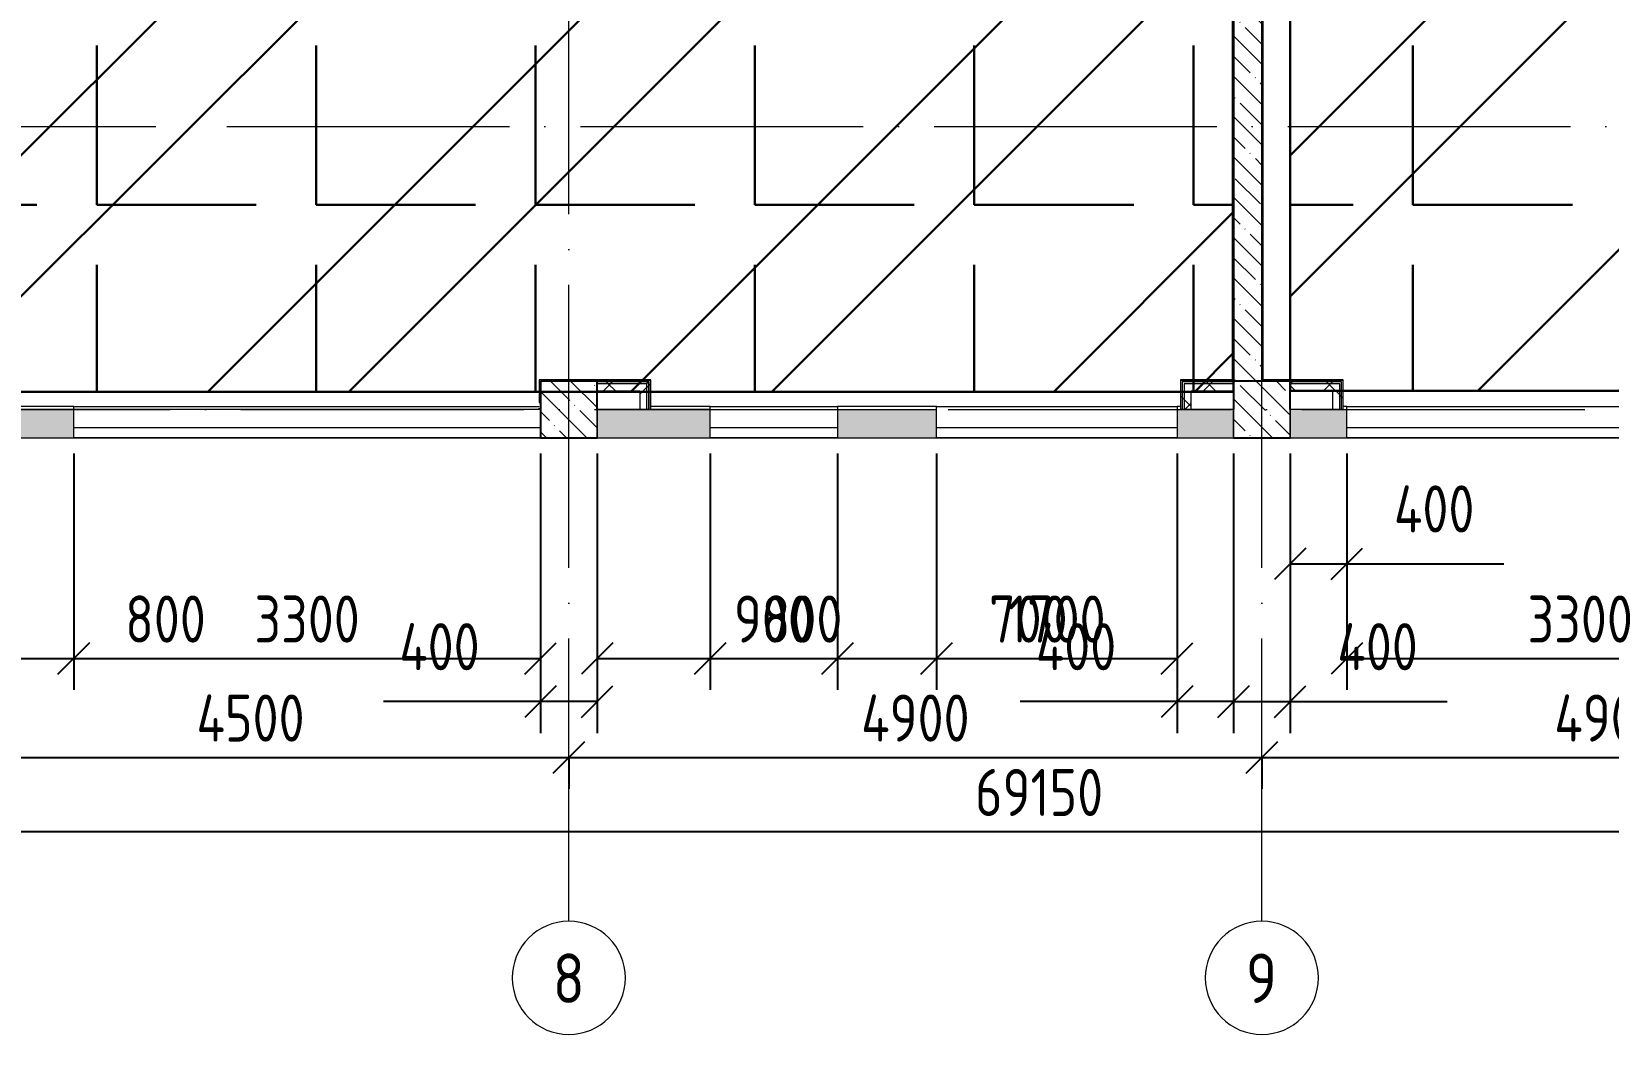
# Model space of a CAD drawing. Header units: millimetres. Extents: x -68946 to 690821, y -552984 to 293768.
# Drawn here: x 27452 to 38600, y 39106 to 46197 of the extents above; entities that cross this region are included whole.
import ezdxf

# ---------------------------------------------------------------- set-up
doc = ezdxf.new("R2010")
doc.units = ezdxf.units.MM
doc.linetypes.add('ADSK_Линия сетки', pattern=[2500, 2000, -250, 0, -250])
doc.layers.get('Defpoints').update_dxf_attribs({"color": 250})
for name, color, linetype, lineweight in [('1.1) Стяжка 5 вып.', 30, 'Continuous', 30), ('1.2) Тепло-звук изол. + пленка 5 вып.', 200, 'Continuous', 30), ('A-____-____-DIMS', 250, 'Continuous', 9), ('A-GLAZ-____-MCUT', 250, 'Continuous', 9), ('A-GLAZ-____-OTLN', 250, 'Continuous', 5), ('A-WALL-____-MCUT', 250, 'Continuous', 13), ('A-WALL-____-PATT', 250, 'Continuous', 13), ('A-WALL-FNSH-MCUT', 250, 'Continuous', 13), ('I-WALL-____-OTLN', 250, 'Continuous', 9), ('S-COLS-____-MCUT', 250, 'Continuous', 25), ('S-COLS-____-OTLN', 250, 'Continuous', 9), ('S-GRID-____-IDEN', 250, 'Continuous', 9), ('S-GRID-____-OTLN', 250, 'Continuous', 9)]:
    doc.layers.add(name, color=color, linetype=linetype, lineweight=lineweight)
doc.styles.add('GOST Common', font='', dxfattribs={"width": 0.9, "height": 350})
doc.styles.get("Standard").update_dxf_attribs({"font": 'ГОСТ тип А.ttf'})
doc.styles.get('GOST Common').set_extended_font_data('GOST Common')
doc.dimstyles.new('А3', dxfattribs={"dimtxt": 333, "dimasz": 222, "dimexe": 222, "dimexo": 111, "dimgap": 111, "dimtad": 1, "dimtoh": 1, "dimdec": 0, "dimrnd": 0.0015, "dimzin": 0, "dimdsep": 46, "dimtxsty": 'Standard', "dimblk": 'OBLIQUE', "dimcen": 0, "dimclrd": 7, "dimclre": 7, "dimclrt": 7, "dimadec": 0, "dimazin": 0, "dimtfac": 1, "dimtdec": 0, "dimtofl": 0, "dimtmove": 0, "dimatfit": 3, "dimfxl": 1, "dimtolj": 1, "dimtzin": 0, "dimarcsym": 0})
pattern_1 = [(135, (0, 0), (-142.5612, -142.5612), []), (135, (142.56, 0), (-142.5612, -142.5612), [252.016, -50.403, 3.353, -47.05])]
pattern_2 = [(45, (0, 0), (-141.42136, 141.42136), []), (135, (0, 0), (-141.42136, -141.42136), [])]
pattern_3 = [(0, (0, 0), (0, 1550.67), [1127.76, -422.91]), (90, (0, 0), (-1550.67, 9e-14), [1127.76, -422.91])]

# ---------------------------------------------------------------- blocks, each defined once
blk = doc.blocks.new('Окно_СКБ_2Ст1 - Окно_СКБ_2Ст_3300_ОК1-29020644-Кладочный план на отм_ 0_000_ Секция 1_')
at = {"layer": 'A-GLAZ-____-MCUT'}
for p, q in [((-1650, -125), (1650, -125)), ((-1650, -195), (1650, -195))]:
    blk.add_line(p, q, dxfattribs=at)
at = {"layer": 'A-GLAZ-____-OTLN'}
for p, q in [((1650, -125), (-1650, -125)), ((-1650, -195), (1650, -195))]:
    blk.add_line(p, q, dxfattribs=at)
blk = doc.blocks.new('Окно_СКБ_2Ст1 - Окно_СКБ_2Ст_3300_ОК1-V1-Кладочный план на отм_ 0_000_ Секция 1_')
at = {"layer": 'A-GLAZ-____-MCUT'}
for p, q in [((-1650, -125), (1650, -125)), ((-1650, -195), (1650, -195))]:
    blk.add_line(p, q, dxfattribs=at)
at = {"layer": 'A-GLAZ-____-OTLN'}
for p, q in [((1650, -125), (-1650, -125)), ((-1650, -195), (1650, -195))]:
    blk.add_line(p, q, dxfattribs=at)
blk = doc.blocks.new('Окно_СКБ_1Ст1 - 120_Окно_СКБ_1Ст_900_ОК3л-29018700-Кладочный план на отм_ 0_000_ Секция 1_')
at = {"layer": 'A-GLAZ-____-MCUT'}
for p, q in [((-450, -125), (450, -125)), ((-450, -195), (450, -195))]:
    blk.add_line(p, q, dxfattribs=at)
at = {"layer": 'A-GLAZ-____-OTLN'}
for p, q in [((450, -125), (-450, -125)), ((-450, -195), (450, -195))]:
    blk.add_line(p, q, dxfattribs=at)
blk = doc.blocks.new('Окно_СКБ_1Ст1 - 120_Окно_СКБ_1Ст_1700_ОК19Л-29018918-Кладочный план на отм_ 0_000_ Секция 1_')
at = {"layer": 'A-GLAZ-____-MCUT'}
for p, q in [((-850, -125), (850, -125)), ((-850, -195), (850, -195))]:
    blk.add_line(p, q, dxfattribs=at)
at = {"layer": 'A-GLAZ-____-OTLN'}
for p, q in [((850, -125), (-850, -125)), ((-850, -195), (850, -195))]:
    blk.add_line(p, q, dxfattribs=at)
blk = doc.blocks.new('Ось сетки - Круг_Ø8 мм-39983606-Кладочный план на отм_ 0_000_ Секция 1_')
at = {"layer": 'S-GRID-____-IDEN'}
for start, end in [(360, 180), (180, 360)]:
    blk.add_arc((0, 0), 4, start, end, dxfattribs=at)
blk = doc.blocks.new('_Oblique')
at = {"color": 0, "linetype": 'ByBlock', "lineweight": -2}
blk.add_line((-0.5, -0.5), (0.5, 0.5), dxfattribs=at)
blk = doc.blocks.new('DIMBLOCK13-Кладочный план на отм_ 0_000_ Секция 1_')
at = {"layer": 'A-____-____-DIMS', "color": 7, "lineweight": -2, "transparency": 16777216}
for p, q in [((26750, 41065), (31250, 41065)), ((26750, 41054), (26750, 40843)), ((31250, 41054), (31250, 40843))]:
    blk.add_line(p, q, dxfattribs=at)
at = {"layer": 'Defpoints', "color": 0, "lineweight": 30, "transparency": 16777216}
for p in [(26750, 41165), (31250, 41165), (31250, 41065)]:
    blk.add_point(p, dxfattribs=at)
at = {"layer": 'A-____-____-DIMS', "color": 7, "lineweight": -2, "transparency": 16777216, "xscale": 222, "yscale": 222, "zscale": 222, "rotation": 180}
blk.add_blockref('_Oblique', (26750, 41065), dxfattribs=at)
at = {"layer": 'A-____-____-DIMS', "color": 7, "lineweight": -2, "transparency": 16777216, "xscale": 222, "yscale": 222, "zscale": 222}
blk.add_blockref('_Oblique', (31250, 41065), dxfattribs=at)
at = {"layer": 'A-____-____-DIMS', "color": 7, "transparency": 16777216, "insert": (29000, 41343), "char_height": 333, "width": 2.57, "attachment_point": 5}
blk.add_mtext('\\A1;4500', dxfattribs=at)
blk = doc.blocks.new('DIMBLOCK14-Кладочный план на отм_ 0_000_ Секция 1_')
at = {"layer": 'A-____-____-DIMS', "color": 7, "lineweight": -2, "transparency": 16777216}
for p, q in [((31250, 41065), (36150, 41065)), ((31250, 41054), (31250, 40843)), ((36150, 41054), (36150, 40843))]:
    blk.add_line(p, q, dxfattribs=at)
at = {"layer": 'Defpoints', "color": 0, "lineweight": 30, "transparency": 16777216}
for p in [(31250, 41165), (36150, 41165), (36150, 41065)]:
    blk.add_point(p, dxfattribs=at)
at = {"layer": 'A-____-____-DIMS', "color": 7, "lineweight": -2, "transparency": 16777216, "xscale": 222, "yscale": 222, "zscale": 222, "rotation": 180}
blk.add_blockref('_Oblique', (31250, 41065), dxfattribs=at)
at = {"layer": 'A-____-____-DIMS', "color": 7, "lineweight": -2, "transparency": 16777216, "xscale": 222, "yscale": 222, "zscale": 222}
blk.add_blockref('_Oblique', (36150, 41065), dxfattribs=at)
at = {"layer": 'A-____-____-DIMS', "color": 7, "transparency": 16777216, "insert": (33700, 41343), "char_height": 333, "width": 2.57, "attachment_point": 5}
blk.add_mtext('\\A1;4900', dxfattribs=at)
blk = doc.blocks.new('DIMBLOCK15-Кладочный план на отм_ 0_000_ Секция 1_')
at = {"layer": 'A-____-____-DIMS', "color": 7, "lineweight": -2, "transparency": 16777216}
for p, q in [((36150, 41065), (41050, 41065)), ((36150, 41054), (36150, 40843)), ((41050, 41054), (41050, 40843))]:
    blk.add_line(p, q, dxfattribs=at)
at = {"layer": 'Defpoints', "color": 0, "lineweight": 30, "transparency": 16777216}
for p in [(36150, 41165), (41050, 41165), (41050, 41065)]:
    blk.add_point(p, dxfattribs=at)
at = {"layer": 'A-____-____-DIMS', "color": 7, "lineweight": -2, "transparency": 16777216, "xscale": 222, "yscale": 222, "zscale": 222, "rotation": 180}
blk.add_blockref('_Oblique', (36150, 41065), dxfattribs=at)
at = {"layer": 'A-____-____-DIMS', "color": 7, "lineweight": -2, "transparency": 16777216, "xscale": 222, "yscale": 222, "zscale": 222}
blk.add_blockref('_Oblique', (41050, 41065), dxfattribs=at)
at = {"layer": 'A-____-____-DIMS', "color": 7, "transparency": 16777216, "insert": (38600, 41343), "char_height": 333, "width": 2.57, "attachment_point": 5}
blk.add_mtext('\\A1;4900', dxfattribs=at)
blk = doc.blocks.new('DIMBLOCK22-Кладочный план на отм_ 0_000_ Секция 1_')
at = {"layer": 'A-____-____-DIMS', "color": 7, "lineweight": -2, "transparency": 16777216}
for p, q in [((0, 40540), (69150, 40540)), ((0, 40529), (0, 40318)), ((69150, 40529), (69150, 40318))]:
    blk.add_line(p, q, dxfattribs=at)
at = {"layer": 'Defpoints', "color": 0, "lineweight": 30, "transparency": 16777216}
for p in [(0, 40640), (69150, 40640), (69150, 40540)]:
    blk.add_point(p, dxfattribs=at)
at = {"layer": 'A-____-____-DIMS', "color": 7, "lineweight": -2, "transparency": 16777216, "xscale": 222, "yscale": 222, "zscale": 222, "rotation": 180}
blk.add_blockref('_Oblique', (0, 40540), dxfattribs=at)
at = {"layer": 'A-____-____-DIMS', "color": 7, "lineweight": -2, "transparency": 16777216, "xscale": 222, "yscale": 222, "zscale": 222}
blk.add_blockref('_Oblique', (69150, 40540), dxfattribs=at)
at = {"layer": 'A-____-____-DIMS', "color": 7, "transparency": 16777216, "insert": (34575, 40817), "char_height": 333, "width": 2.92, "attachment_point": 5}
blk.add_mtext('\\A1;69150', dxfattribs=at)
blk = doc.blocks.new('DIMBLOCK321-Кладочный план на отм_ 0_000_ Секция 1_')
at = {"layer": 'A-____-____-DIMS', "color": 7, "lineweight": -2, "transparency": 16777216}
for p, q in [((26950, 43214), (26950, 41543)), ((27750, 43214), (27750, 41543)), ((26950, 41765), (27750, 41765)), ((27750, 41765), (28827, 41765))]:
    blk.add_line(p, q, dxfattribs=at)
at = {"layer": 'Defpoints', "color": 0, "lineweight": 30, "transparency": 16777216}
for p in [(26950, 43325), (27750, 43325), (27750, 41765)]:
    blk.add_point(p, dxfattribs=at)
at = {"layer": 'A-____-____-DIMS', "color": 7, "lineweight": -2, "transparency": 16777216, "xscale": 222, "yscale": 222, "zscale": 222, "rotation": 180}
blk.add_blockref('_Oblique', (26950, 41765), dxfattribs=at)
at = {"layer": 'A-____-____-DIMS', "color": 7, "lineweight": -2, "transparency": 16777216, "xscale": 222, "yscale": 222, "zscale": 222}
blk.add_blockref('_Oblique', (27750, 41765), dxfattribs=at)
at = {"layer": 'A-____-____-DIMS', "color": 7, "transparency": 16777216, "insert": (28399, 42043), "char_height": 333, "width": 1.86, "attachment_point": 5}
blk.add_mtext('\\A1;800', dxfattribs=at)
blk = doc.blocks.new('DIMBLOCK322-Кладочный план на отм_ 0_000_ Секция 1_')
at = {"layer": 'A-____-____-DIMS', "color": 7, "lineweight": -2, "transparency": 16777216}
for p, q in [((27750, 43214), (27750, 41543)), ((31050, 43214), (31050, 41543)), ((27750, 41765), (31050, 41765))]:
    blk.add_line(p, q, dxfattribs=at)
at = {"layer": 'Defpoints', "color": 0, "lineweight": 30, "transparency": 16777216}
for p in [(27750, 43325), (31050, 43325), (31050, 41765)]:
    blk.add_point(p, dxfattribs=at)
at = {"layer": 'A-____-____-DIMS', "color": 7, "lineweight": -2, "transparency": 16777216, "xscale": 222, "yscale": 222, "zscale": 222, "rotation": 180}
blk.add_blockref('_Oblique', (27750, 41765), dxfattribs=at)
at = {"layer": 'A-____-____-DIMS', "color": 7, "lineweight": -2, "transparency": 16777216, "xscale": 222, "yscale": 222, "zscale": 222}
blk.add_blockref('_Oblique', (31050, 41765), dxfattribs=at)
at = {"layer": 'A-____-____-DIMS', "color": 7, "transparency": 16777216, "insert": (29400, 42043), "char_height": 333, "width": 2.48, "attachment_point": 5}
blk.add_mtext('\\A1;3300', dxfattribs=at)
blk = doc.blocks.new('DIMBLOCK323-Кладочный план на отм_ 0_000_ Секция 1_')
at = {"layer": 'A-____-____-DIMS', "color": 7, "lineweight": -2, "transparency": 16777216}
for p, q in [((31050, 43214), (31050, 41237)), ((31450, 43214), (31450, 41237)), ((31050, 41459), (29940, 41459)), ((31450, 41459), (31050, 41459))]:
    blk.add_line(p, q, dxfattribs=at)
at = {"layer": 'Defpoints', "color": 0, "lineweight": 30, "transparency": 16777216}
for p in [(31050, 43325), (31450, 43325), (31450, 41459)]:
    blk.add_point(p, dxfattribs=at)
at = {"layer": 'A-____-____-DIMS', "color": 7, "lineweight": -2, "transparency": 16777216, "xscale": 222, "yscale": 222, "zscale": 222, "rotation": 180}
blk.add_blockref('_Oblique', (31050, 41459), dxfattribs=at)
at = {"layer": 'A-____-____-DIMS', "color": 7, "lineweight": -2, "transparency": 16777216, "xscale": 222, "yscale": 222, "zscale": 222}
blk.add_blockref('_Oblique', (31450, 41459), dxfattribs=at)
at = {"layer": 'A-____-____-DIMS', "color": 7, "transparency": 16777216, "insert": (30051, 42014), "char_height": 333, "width": 1.95, "attachment_point": 1, "line_spacing_factor": 1.022761}
blk.add_mtext('\\A1;400', dxfattribs=at)
blk = doc.blocks.new('DIMBLOCK324-Кладочный план на отм_ 0_000_ Секция 1_')
at = {"layer": 'A-____-____-DIMS', "color": 7, "lineweight": -2, "transparency": 16777216}
for p, q in [((31450, 43214), (31450, 41543)), ((32250, 43214), (32250, 41543)), ((31450, 41765), (32250, 41765)), ((32250, 41765), (33327, 41765))]:
    blk.add_line(p, q, dxfattribs=at)
at = {"layer": 'Defpoints', "color": 0, "lineweight": 30, "transparency": 16777216}
for p in [(31450, 43325), (32250, 43325), (32250, 41765)]:
    blk.add_point(p, dxfattribs=at)
at = {"layer": 'A-____-____-DIMS', "color": 7, "lineweight": -2, "transparency": 16777216, "xscale": 222, "yscale": 222, "zscale": 222, "rotation": 180}
blk.add_blockref('_Oblique', (31450, 41765), dxfattribs=at)
at = {"layer": 'A-____-____-DIMS', "color": 7, "lineweight": -2, "transparency": 16777216, "xscale": 222, "yscale": 222, "zscale": 222}
blk.add_blockref('_Oblique', (32250, 41765), dxfattribs=at)
at = {"layer": 'A-____-____-DIMS', "color": 7, "transparency": 16777216, "insert": (32899, 42043), "char_height": 333, "width": 1.86, "attachment_point": 5}
blk.add_mtext('\\A1;800', dxfattribs=at)
blk = doc.blocks.new('DIMBLOCK325-Кладочный план на отм_ 0_000_ Секция 1_')
at = {"layer": 'A-____-____-DIMS', "color": 7, "lineweight": -2, "transparency": 16777216}
for p, q in [((32250, 43214), (32250, 41543)), ((33150, 43214), (33150, 41543)), ((32250, 41765), (33150, 41765))]:
    blk.add_line(p, q, dxfattribs=at)
at = {"layer": 'Defpoints', "color": 0, "lineweight": 30, "transparency": 16777216}
for p in [(32250, 43325), (33150, 43325), (33150, 41765)]:
    blk.add_point(p, dxfattribs=at)
at = {"layer": 'A-____-____-DIMS', "color": 7, "lineweight": -2, "transparency": 16777216, "xscale": 222, "yscale": 222, "zscale": 222, "rotation": 180}
blk.add_blockref('_Oblique', (32250, 41765), dxfattribs=at)
at = {"layer": 'A-____-____-DIMS', "color": 7, "lineweight": -2, "transparency": 16777216, "xscale": 222, "yscale": 222, "zscale": 222}
blk.add_blockref('_Oblique', (33150, 41765), dxfattribs=at)
at = {"layer": 'A-____-____-DIMS', "color": 7, "transparency": 16777216, "insert": (32700, 42043), "char_height": 333, "width": 1.86, "attachment_point": 5}
blk.add_mtext('\\A1;900', dxfattribs=at)
blk = doc.blocks.new('DIMBLOCK326-Кладочный план на отм_ 0_000_ Секция 1_')
at = {"layer": 'A-____-____-DIMS', "color": 7, "lineweight": -2, "transparency": 16777216}
for p, q in [((33150, 43214), (33150, 41543)), ((33850, 43214), (33850, 41543)), ((33150, 41765), (33850, 41765)), ((33850, 41765), (34927, 41765))]:
    blk.add_line(p, q, dxfattribs=at)
at = {"layer": 'Defpoints', "color": 0, "lineweight": 30, "transparency": 16777216}
for p in [(33150, 43325), (33850, 43325), (33850, 41765)]:
    blk.add_point(p, dxfattribs=at)
at = {"layer": 'A-____-____-DIMS', "color": 7, "lineweight": -2, "transparency": 16777216, "xscale": 222, "yscale": 222, "zscale": 222, "rotation": 180}
blk.add_blockref('_Oblique', (33150, 41765), dxfattribs=at)
at = {"layer": 'A-____-____-DIMS', "color": 7, "lineweight": -2, "transparency": 16777216, "xscale": 222, "yscale": 222, "zscale": 222}
blk.add_blockref('_Oblique', (33850, 41765), dxfattribs=at)
at = {"layer": 'A-____-____-DIMS', "color": 7, "transparency": 16777216, "insert": (34499, 42043), "char_height": 333, "width": 1.86, "attachment_point": 5}
blk.add_mtext('\\A1;700', dxfattribs=at)
blk = doc.blocks.new('DIMBLOCK327-Кладочный план на отм_ 0_000_ Секция 1_')
at = {"layer": 'A-____-____-DIMS', "color": 7, "lineweight": -2, "transparency": 16777216}
for p, q in [((33850, 43214), (33850, 41543)), ((35550, 43214), (35550, 41543)), ((33850, 41765), (35550, 41765))]:
    blk.add_line(p, q, dxfattribs=at)
at = {"layer": 'Defpoints', "color": 0, "lineweight": 30, "transparency": 16777216}
for p in [(33850, 43325), (35550, 43325), (35550, 41765)]:
    blk.add_point(p, dxfattribs=at)
at = {"layer": 'A-____-____-DIMS', "color": 7, "lineweight": -2, "transparency": 16777216, "xscale": 222, "yscale": 222, "zscale": 222, "rotation": 180}
blk.add_blockref('_Oblique', (33850, 41765), dxfattribs=at)
at = {"layer": 'A-____-____-DIMS', "color": 7, "lineweight": -2, "transparency": 16777216, "xscale": 222, "yscale": 222, "zscale": 222}
blk.add_blockref('_Oblique', (35550, 41765), dxfattribs=at)
at = {"layer": 'A-____-____-DIMS', "color": 7, "transparency": 16777216, "insert": (34700, 42043), "char_height": 333, "width": 2.3, "attachment_point": 5}
blk.add_mtext('\\A1;1700', dxfattribs=at)
blk = doc.blocks.new('DIMBLOCK328-Кладочный план на отм_ 0_000_ Секция 1_')
at = {"layer": 'A-____-____-DIMS', "color": 7, "lineweight": -2, "transparency": 16777216}
for p, q in [((35550, 43214), (35550, 41237)), ((35950, 43214), (35950, 41237)), ((35550, 41459), (34440, 41459)), ((35950, 41459), (35550, 41459))]:
    blk.add_line(p, q, dxfattribs=at)
at = {"layer": 'Defpoints', "color": 0, "lineweight": 30, "transparency": 16777216}
for p in [(35550, 43325), (35950, 43325), (35950, 41459)]:
    blk.add_point(p, dxfattribs=at)
at = {"layer": 'A-____-____-DIMS', "color": 7, "lineweight": -2, "transparency": 16777216, "xscale": 222, "yscale": 222, "zscale": 222, "rotation": 180}
blk.add_blockref('_Oblique', (35550, 41459), dxfattribs=at)
at = {"layer": 'A-____-____-DIMS', "color": 7, "lineweight": -2, "transparency": 16777216, "xscale": 222, "yscale": 222, "zscale": 222}
blk.add_blockref('_Oblique', (35950, 41459), dxfattribs=at)
at = {"layer": 'A-____-____-DIMS', "color": 7, "transparency": 16777216, "insert": (34551, 42014), "char_height": 333, "width": 1.95, "attachment_point": 1, "line_spacing_factor": 1.022761}
blk.add_mtext('\\A1;400', dxfattribs=at)
blk = doc.blocks.new('DIMBLOCK329-Кладочный план на отм_ 0_000_ Секция 1_')
at = {"layer": 'A-____-____-DIMS', "color": 7, "lineweight": -2, "transparency": 16777216}
for p, q in [((35950, 43214), (35950, 41237)), ((36350, 43214), (36350, 41237)), ((35950, 41459), (36350, 41459)), ((36350, 41459), (37460, 41459))]:
    blk.add_line(p, q, dxfattribs=at)
at = {"layer": 'Defpoints', "color": 0, "lineweight": 30, "transparency": 16777216}
for p in [(35950, 43325), (36350, 43325), (36350, 41459)]:
    blk.add_point(p, dxfattribs=at)
at = {"layer": 'A-____-____-DIMS', "color": 7, "lineweight": -2, "transparency": 16777216, "xscale": 222, "yscale": 222, "zscale": 222, "rotation": 180}
blk.add_blockref('_Oblique', (35950, 41459), dxfattribs=at)
at = {"layer": 'A-____-____-DIMS', "color": 7, "lineweight": -2, "transparency": 16777216, "xscale": 222, "yscale": 222, "zscale": 222}
blk.add_blockref('_Oblique', (36350, 41459), dxfattribs=at)
at = {"layer": 'A-____-____-DIMS', "color": 7, "transparency": 16777216, "insert": (36683, 42014), "char_height": 333, "width": 1.95, "attachment_point": 1, "line_spacing_factor": 1.022761}
blk.add_mtext('\\A1;400', dxfattribs=at)
blk = doc.blocks.new('DIMBLOCK330-Кладочный план на отм_ 0_000_ Секция 1_')
at = {"layer": 'A-____-____-DIMS', "color": 7, "lineweight": -2, "transparency": 16777216}
for p, q in [((36350, 43214), (36350, 42211)), ((36750, 43214), (36750, 42211)), ((36350, 42433), (36750, 42433)), ((36750, 42433), (37860, 42433))]:
    blk.add_line(p, q, dxfattribs=at)
at = {"layer": 'Defpoints', "color": 0, "lineweight": 30, "transparency": 16777216}
for p in [(36350, 43325), (36750, 43325), (36750, 42433)]:
    blk.add_point(p, dxfattribs=at)
at = {"layer": 'A-____-____-DIMS', "color": 7, "lineweight": -2, "transparency": 16777216, "xscale": 222, "yscale": 222, "zscale": 222, "rotation": 180}
blk.add_blockref('_Oblique', (36350, 42433), dxfattribs=at)
at = {"layer": 'A-____-____-DIMS', "color": 7, "lineweight": -2, "transparency": 16777216, "xscale": 222, "yscale": 222, "zscale": 222}
blk.add_blockref('_Oblique', (36750, 42433), dxfattribs=at)
at = {"layer": 'A-____-____-DIMS', "color": 7, "transparency": 16777216, "insert": (37083, 42988), "char_height": 333, "width": 1.95, "attachment_point": 1, "line_spacing_factor": 1.022761}
blk.add_mtext('\\A1;400', dxfattribs=at)
blk = doc.blocks.new('DIMBLOCK331-Кладочный план на отм_ 0_000_ Секция 1_')
at = {"layer": 'A-____-____-DIMS', "color": 7, "lineweight": -2, "transparency": 16777216}
for p, q in [((36750, 43214), (36750, 41543)), ((40050, 43214), (40050, 41543)), ((36750, 41765), (40050, 41765))]:
    blk.add_line(p, q, dxfattribs=at)
at = {"layer": 'Defpoints', "color": 0, "lineweight": 30, "transparency": 16777216}
for p in [(36750, 43325), (40050, 43325), (40050, 41765)]:
    blk.add_point(p, dxfattribs=at)
at = {"layer": 'A-____-____-DIMS', "color": 7, "lineweight": -2, "transparency": 16777216, "xscale": 222, "yscale": 222, "zscale": 222, "rotation": 180}
blk.add_blockref('_Oblique', (36750, 41765), dxfattribs=at)
at = {"layer": 'A-____-____-DIMS', "color": 7, "lineweight": -2, "transparency": 16777216, "xscale": 222, "yscale": 222, "zscale": 222}
blk.add_blockref('_Oblique', (40050, 41765), dxfattribs=at)
at = {"layer": 'A-____-____-DIMS', "color": 7, "transparency": 16777216, "insert": (38400, 42043), "char_height": 333, "width": 2.48, "attachment_point": 5}
blk.add_mtext('\\A1;3300', dxfattribs=at)

msp = doc.modelspace()

# ---------------------------------------------------------------- hatches: boundary and pattern name
at = {"layer": '1.1) Стяжка 5 вып.', "lineweight": 30, "true_color": 0xf26722}
h = msp.add_hatch(dxfattribs=at)
h.set_pattern_fill('ANSI32', color=30, scale=222)
h.paths.add_polyline_path([(35949.9781, 51155), (27252.5812, 51155), (27252.5812, 43650), (35949.9781, 43650)])
h = msp.add_hatch(dxfattribs=at)
h.set_pattern_fill('ANSI32', color=30, scale=222)
h.paths.add_polyline_path([(44850, 51155), (36349.9781, 51155), (36349.9781, 43657.0355), (44850, 43657.0355)])
at = {"layer": '1.2) Тепло-звук изол. + пленка 5 вып.', "lineweight": 30}
h = msp.add_hatch(dxfattribs=at)
h.set_pattern_fill('ANGLE', color=256, scale=222)
h.set_pattern_definition(pattern_3)
h.paths.add_polyline_path([(35949.9781, 51155), (27252.5812, 51155), (27252.5812, 43650), (35949.9781, 43650)])
h = msp.add_hatch(dxfattribs=at)
h.set_pattern_fill('ANGLE', color=256, scale=222)
h.set_pattern_definition(pattern_3)
h.paths.add_polyline_path([(44850, 51155), (36349.9781, 51155), (36349.9781, 43657.0355), (44850, 43657.0355)])
at = {"layer": 'A-WALL-____-PATT', "lineweight": 15}
h = msp.add_hatch(dxfattribs=at)
h.set_pattern_fill('FP_8', color=256, style=0, pattern_type=2)
h.set_pattern_definition(pattern_1)
h.paths.add_polyline_path([(35950, 43725.0355), (36150, 43725.0355), (36150, 50775), (35950, 50775), (35950, 44292.4522)])
h = msp.add_hatch(dxfattribs=at)
h.set_pattern_fill('FP_28', color=42, style=0, pattern_type=2)
h.set_pattern_definition(pattern_2)
h.paths.add_polyline_path([(31752.5812, 43657), (31752.5812, 43707), (31449.9781, 43707), (31449.9781, 43657), (31642.5726, 43657)])
h = msp.add_hatch(dxfattribs=at)
h.set_pattern_fill('FP_28', color=42, style=0, pattern_type=2)
h.set_pattern_definition(pattern_2)
h.paths.add_polyline_path([(31802.5812, 43525.0006), (31802.5812, 43707), (31752.5812, 43707), (31752.5812, 43525.0006)])
h = msp.add_hatch(dxfattribs=at)
h.set_pattern_fill('FP_28', color=42, style=0, pattern_type=2)
h.set_pattern_definition(pattern_2)
h.paths.add_polyline_path([(35650, 43525.0006), (35650, 43707.0355), (35600, 43707.0355), (35600, 43525.0006)])
h = msp.add_hatch(dxfattribs=at)
h.set_pattern_fill('FP_28', color=42, style=0, pattern_type=2)
h.set_pattern_definition(pattern_2)
h.paths.add_polyline_path([(35650, 43657.0355), (35949.9781, 43657.0355), (35949.9781, 43707.0355), (35650, 43707.0355)])
h = msp.add_hatch(dxfattribs=at)
h.set_pattern_fill('FP_28', color=42, style=0, pattern_type=2)
h.set_pattern_definition(pattern_2)
h.paths.add_polyline_path([(36650, 43657), (36650, 43707), (36349.9781, 43707), (36349.9781, 43657), (36590.4284, 43657)])
h = msp.add_hatch(dxfattribs=at)
h.set_pattern_fill('FP_28', color=42, style=0, pattern_type=2)
h.set_pattern_definition(pattern_2)
h.paths.add_polyline_path([(36700, 43525.0006), (36700, 43707), (36650, 43707), (36650, 43525.0006)])
h = msp.add_hatch(dxfattribs=at)
h.set_pattern_fill('FP_9', color=256, style=0, pattern_type=2)
h.set_pattern_definition([(50, (0, 0), (364.3679, -31.8783), [38.1, -419.1]), (355, (0, 0), (-70.4859, 382.1133), [30.48, -335.28]), (100.451, (30.36, -2.66), (293.885, 350.2334), [32.38, -356.18]), (46.184, (0, 101.6), (542.1585, -84.0858), [57.15, -628.65]), (96.636, (45.2, 94.6), (474.805, 494.8554), [48.57, -534.27]), (351.184, (0, 101.6), (474.81, 494.85), [45.72, -502.92]), (21, (50.8, 76.2), (303.2285, -204.5305), [38.1, -419.1]), (326, (50.8, 76.2), (123.6039, 368.376), [30.48, -335.28]), (71.451, (76.07, 59.16), (426.8341, 163.8427), [32.38, -356.18]), (37.5, (0, 0), (6.17665, 169.11015), [16.764, -314.452, 16.764, -323.596, -336.55]), (37.5, (0, 0), (6.17665, 169.11015), [-671.576, 16.764, -319.786]), (7.5, (0, 0), (133.63888, 200.3615), [16.764, -177.292, 16.764, -306.832, -128.27]), (7.5, (0, 0), (133.63888, 200.3615), [-517.652, 16.764, -111.506]), (327.5, (-113.28, 0), (271.18182, -11.45836), [16.764, -110.236, 16.764, -379.476, -525.78]), (327.5, (-113.28, 0), (271.18182, -11.45836), [-523.24, 16.764, -509.016]), (317.5, (-164.08, 0), (296.2585, 50.85285), [16.764, -148.336, 16.764, -246.38, -373.38]), (317.5, (-164.08, 0), (296.2585, 50.85285), [-428.244, 16.764, -356.616])])
h.paths.add_polyline_path([(54349.9781, 43325.0006), (54349.9781, 43525.0006), (53550, 43525.0006), (53550, 43325.0006)])
h.paths.add_polyline_path([(51708.8766, 43325.0006), (51850, 43325.0006), (51850, 43525.0006), (51150, 43525.0006), (51150, 43325.0006)])
h.paths.add_polyline_path([(49849.9781, 43325.0006), (49849.9781, 43525.0006), (49050, 43525.0006), (49050, 43325.0006)])
h.paths.add_polyline_path([(45349.9781, 43325.0006), (45349.9781, 43525.0006), (44550, 43525.0006), (44550, 43325.0006)])
h.paths.add_polyline_path([(40849.9781, 43325.0006), (40849.9781, 43525.0006), (40050, 43525.0006), (40050, 43325.0006)])
h.paths.add_polyline_path([(36750, 43325.0006), (36750, 43525.0006), (36349.9781, 43525.0006), (36349.9781, 43325.0006)])
h.paths.add_polyline_path([(35550, 43325.0006), (35949.9781, 43325.0006), (35949.9781, 43525.0006), (35550, 43525.0006), (35550, 43458.3234)])
h.paths.add_polyline_path([(33850, 43325.0006), (33850, 43525.0006), (33150, 43525.0006), (33150, 43325.0006)])
h.paths.add_polyline_path([(32250, 43325.0006), (32250, 43525.0006), (31449.9781, 43525.0006), (31449.9781, 43325.0006)])
h.paths.add_polyline_path([(26949.9781, 43325.0006), (27750, 43325.0006), (27750, 43525.0006), (26949.9781, 43525.0006), (26949.9781, 43458.3234)])
h.paths.add_polyline_path([(23250, 43325.0006), (23250, 43525.0006), (22449.9781, 43525.0006), (22449.9781, 43325.0006)])
h.paths.add_polyline_path([(18750, 43325.0006), (18750, 43525.0006), (17949.9781, 43525.0006), (17949.9781, 43325.0006)])
h.paths.add_polyline_path([(15850, 43325.0006), (15850, 43525.0006), (15150, 43525.0006), (15150, 43325.0006)])
h.paths.add_polyline_path([(14250, 43325.0006), (14250, 43525.0006), (13449.9781, 43525.0006), (13449.9781, 43325.0006)])
h.paths.add_polyline_path([(8949.9781, 43325.0006), (9750, 43325.0006), (9750, 43525.0006), (8949.9781, 43525.0006), (8949.9781, 43458.3234)])
h.paths.add_polyline_path([(5250, 43325.0006), (5250, 43525.0006), (4449.9781, 43525.0006), (4449.9781, 43325.0006)])
h.paths.add_polyline_path([(750.0209, 43325.0006), (750.0209, 43525.0006), (199.9781, 43525.0006), (199.9781, 43325.0006)])
at = {"layer": 'I-WALL-____-OTLN'}
h = msp.add_hatch(dxfattribs=at)
h.set_pattern_fill('FP_28', color=30, style=0, pattern_type=2)
h.set_pattern_definition(pattern_2)
h.paths.add_polyline_path([(31642.5726, 43719.5), (31815.0812, 43719.5), (31815.0812, 43732), (31449.9781, 43732), (31449.9781, 43719.5)])
h = msp.add_hatch(dxfattribs=at)
h.set_pattern_fill('FP_28', color=30, style=0, pattern_type=2)
h.set_pattern_definition(pattern_2)
h.paths.add_polyline_path([(31802.5812, 43707), (31802.5812, 43719.5), (31449.9781, 43719.5), (31449.9781, 43707), (31752.5812, 43707)])
h = msp.add_hatch(dxfattribs=at)
h.set_pattern_fill('FP_28', color=30, style=0, pattern_type=2)
h.set_pattern_definition(pattern_2)
h.paths.add_polyline_path([(31802.5812, 43525.0006), (31815.0812, 43525.0006), (31815.0812, 43719.5), (31802.5812, 43719.5), (31802.5812, 43707)])
h = msp.add_hatch(dxfattribs=at)
h.set_pattern_fill('FP_28', color=30, style=0, pattern_type=2)
h.set_pattern_definition(pattern_2)
h.paths.add_polyline_path([(31815.0812, 43525.0006), (31827.5812, 43525.0006), (31827.5812, 43732), (31815.0812, 43732), (31815.0812, 43557.1348)])
h = msp.add_hatch(dxfattribs=at)
h.set_pattern_fill('FP_28', color=30, style=0, pattern_type=2)
h.set_pattern_definition(pattern_2)
h.paths.add_polyline_path([(35575, 43525.0006), (35587.5, 43525.0006), (35587.5, 43732.0355), (35575, 43732.0355), (35575, 43545.0006)])
h = msp.add_hatch(dxfattribs=at)
h.set_pattern_fill('FP_28', color=30, style=0, pattern_type=2)
h.set_pattern_definition(pattern_2)
h.paths.add_polyline_path([(35765.7858, 43719.5355), (35949.9781, 43719.5355), (35949.9781, 43732.0355), (35587.5, 43732.0355), (35587.5, 43719.5355), (35650, 43719.5355)])
h = msp.add_hatch(dxfattribs=at)
h.set_pattern_fill('FP_28', color=30, style=0, pattern_type=2)
h.set_pattern_definition(pattern_2)
h.paths.add_polyline_path([(35587.5, 43525.0006), (35600, 43525.0006), (35600, 43719.5355), (35587.5, 43719.5355)])
h = msp.add_hatch(dxfattribs=at)
h.set_pattern_fill('FP_28', color=30, style=0, pattern_type=2)
h.set_pattern_definition(pattern_2)
h.paths.add_polyline_path([(35765.7858, 43707.0355), (35949.9781, 43707.0355), (35949.9781, 43719.5355), (35600, 43719.5355), (35600, 43707.0355), (35650, 43707.0355)])
h = msp.add_hatch(dxfattribs=at)
h.set_pattern_fill('FP_28', color=30, style=0, pattern_type=2)
h.set_pattern_definition(pattern_2)
h.paths.add_polyline_path([(36650, 43719.5), (36712.5, 43719.5), (36712.5, 43732), (36349.9781, 43732), (36349.9781, 43719.5), (36590.4284, 43719.5)])
h = msp.add_hatch(dxfattribs=at)
h.set_pattern_fill('FP_28', color=30, style=0, pattern_type=2)
h.set_pattern_definition(pattern_2)
h.paths.add_polyline_path([(36349.9781, 43707), (36700, 43707), (36700, 43719.5), (36349.9781, 43719.5)])
h = msp.add_hatch(dxfattribs=at)
h.set_pattern_fill('FP_28', color=30, style=0, pattern_type=2)
h.set_pattern_definition(pattern_2)
h.paths.add_polyline_path([(36712.5, 43525.0006), (36712.5, 43719.5), (36700, 43719.5), (36700, 43525.0006)])
h = msp.add_hatch(dxfattribs=at)
h.set_pattern_fill('FP_28', color=30, style=0, pattern_type=2)
h.set_pattern_definition(pattern_2)
h.paths.add_polyline_path([(36712.5, 43525.0006), (36725, 43525.0006), (36725, 43732), (36712.5, 43732), (36712.5, 43719.5)])
at = {"layer": 'S-COLS-____-OTLN', "lineweight": 5}
h = msp.add_hatch(dxfattribs=at)
h.set_pattern_fill('FP_8', color=256, style=0, pattern_type=2)
h.set_pattern_definition(pattern_1)
h.paths.add_polyline_path([(31049.9781, 43325), (31449.9781, 43325), (31449.9781, 43725), (31049.9781, 43725), (31049.9781, 43458.3234)])
h = msp.add_hatch(dxfattribs=at)
h.set_pattern_fill('FP_8', color=256, style=0, pattern_type=2)
h.set_pattern_definition(pattern_1)
h.paths.add_polyline_path([(35949.9781, 43325), (36349.9781, 43325), (36349.9781, 43725), (35949.9781, 43725), (35949.9781, 43458.3234)])

# ---------------------------------------------------------------- linework, layer by layer
at = {"layer": '1.1) Стяжка 5 вып.', "lineweight": 30}
for points in [[(27252.5812, 43650), (35949.9781, 43650), (35949.9781, 51155), (27252.5812, 51155)], [(36349.9781, 51155), (44850, 51155), (44850, 43657.0355), (36349.9781, 43657.0355)]]:
    msp.add_lwpolyline(points, close=True, dxfattribs=at)
at = {"layer": 'A-WALL-____-MCUT', "lineweight": 15}
for p, q in [((35950, 50775), (35950, 43725.0355)), ((36150, 43725.0355), (36150, 50775)), ((31249.9781, 43732), (31249.9781, 43735)), ((31830.5812, 43735), (31249.9781, 43735)), ((31249.9781, 43732), (31827.5812, 43732)), ((31815.0812, 43719.5), (31449.9781, 43719.5)), ((31449.9781, 43707), (31449.9781, 43657)), ((31802.5812, 43707), (31449.9781, 43707)), ((31802.5812, 43525.0006), (31802.5812, 43707)), ((31815.0812, 43525.0006), (31815.0812, 43719.5)), ((31827.5812, 43525.0006), (31827.5812, 43732)), ((31830.5812, 43525.0006), (31830.5812, 43735)), ((35574.5423, 43735.0355), (35574.5423, 43525.0006)), ((35950, 43735.0355), (35574.5423, 43735.0355)), ((35577.5423, 43545.0006), (35577.5423, 43732.0355)), ((35577.5423, 43732.0355), (35949.9781, 43732.0355)), ((35587.5, 43719.5355), (35587.5, 43525.0006)), ((35949.9781, 43719.5355), (35587.5, 43719.5355)), ((35600, 43707.0355), (35600, 43525.0006)), ((35949.9781, 43707.0355), (35600, 43707.0355)), ((35949.9781, 43657.0355), (35949.9781, 43707.0355)), ((35950, 43725.0355), (36150, 43725.0355)), ((36349.9781, 43732), (36349.9781, 43735)), ((36725.5812, 43735), (36349.9781, 43735)), ((36349.9781, 43732), (36722.5812, 43732)), ((36712.5, 43719.5), (36349.9781, 43719.5)), ((36349.9781, 43707), (36349.9781, 43657)), ((36700, 43707), (36349.9781, 43707)), ((36700, 43525.0006), (36700, 43707)), ((36712.5, 43525.0006), (36712.5, 43719.5)), ((36722.5812, 43732), (36722.5812, 43545.0006)), ((36725.5812, 43525.0006), (36725.5812, 43735)), ((31449.9781, 43657), (31752.5812, 43657)), ((31752.5812, 43657), (31752.5812, 43525.0006)), ((35650, 43525.0006), (35650, 43657.0355)), ((35650, 43657.0355), (35949.9781, 43657.0355)), ((36349.9781, 43657), (36650, 43657)), ((36650, 43657), (36650, 43525.0006)), ((27750, 43525.0006), (27330.5812, 43525.0006)), ((27750, 43325.0006), (27750, 43525.0006)), ((32250, 43525.0006), (31449.9781, 43525.0006)), ((31449.9781, 43525.0006), (31449.9781, 43325.0006)), ((32250, 43325.0006), (32250, 43525.0006)), ((33150, 43525.0006), (33850, 43525.0006)), ((33150, 43525.0006), (33150, 43325.0006)), ((33850, 43325.0006), (33850, 43525.0006)), ((35550, 43525.0006), (35574.5423, 43525.0006)), ((35550, 43525.0006), (35550, 43325.0006)), ((35575, 43525.0006), (35574.5423, 43525.0006)), ((35575, 43545.0006), (35577.5423, 43545.0006)), ((35949.9781, 43525.0006), (35575, 43525.0006)), ((35949.9781, 43325.0006), (35949.9781, 43525.0006)), ((36725, 43525.0006), (36349.9781, 43525.0006)), ((36349.9781, 43525.0006), (36349.9781, 43325.0006)), ((36722.5812, 43545.0006), (36725, 43545.0006)), ((36725.5812, 43525.0006), (36725, 43525.0006)), ((36725.5812, 43525.0006), (36750, 43525.0006)), ((36750, 43325.0006), (36750, 43525.0006)), ((26949.9781, 43325.0006), (27750, 43325.0006)), ((31449.9781, 43325.0006), (32250, 43325.0006)), ((33150, 43325.0006), (33850, 43325.0006)), ((35550, 43325.0006), (35949.9781, 43325.0006)), ((36349.9781, 43325.0006), (36750, 43325.0006))]:
    msp.add_line(p, q, dxfattribs=at)
at = {"layer": 'A-WALL-FNSH-MCUT', "lineweight": 15}
for p, q in [((35940, 50865), (35940, 43735.0355)), ((36150, 50925), (36150, 43725)), ((36160, 43735), (36160, 50765)), ((31249.9781, 43735), (31039.9781, 43735)), ((31039.9781, 43735), (31039.9781, 43575.0006)), ((31049.9781, 43725), (31249.9781, 43725)), ((31049.9781, 43575.0006), (31049.9781, 43725)), ((31249.9781, 43725), (31249.9781, 43732)), ((31449.9781, 43732), (31449.9781, 43707)), ((35575, 43732.0355), (35575, 43545.0006)), ((35577.5423, 43732.0355), (35575, 43732.0355)), ((35949.9781, 43707.0355), (35949.9781, 43732.0355)), ((36150, 43725), (36349.9781, 43725)), ((36349.9781, 43735), (36160, 43735)), ((36349.9781, 43725), (36349.9781, 43732)), ((36349.9781, 43725), (36349.9781, 43707)), ((36725, 43732), (36722.5812, 43732)), ((36725, 43545.0006), (36725, 43732)), ((27750, 43545), (27330.5812, 43545)), ((27330.5812, 43525), (27750, 43525)), ((27750, 43525.0006), (27750, 43545)), ((31039.9781, 43575.0006), (31049.9781, 43575.0006)), ((32250, 43545.0006), (31830.5812, 43545.0006)), ((32250, 43525.0006), (32250, 43545.0006)), ((33850, 43545.0006), (33150, 43545.0006)), ((33150, 43545.0006), (33150, 43525.0006)), ((33850, 43525.0006), (33850, 43545.0006)), ((35574.5423, 43545.0006), (35550, 43545.0006)), ((35550, 43545.0006), (35550, 43525.0006)), ((36750, 43545.0006), (36725.5812, 43545.0006)), ((36750, 43525.0006), (36750, 43545.0006))]:
    msp.add_line(p, q, dxfattribs=at)
at = {"layer": 'I-WALL-____-OTLN', "lineweight": 15}
for p, q in [((27750, 43545), (31039.9781, 43545)), ((31039.9781, 43525), (27750, 43525)), ((31039.9781, 43525.0006), (31039.9781, 43535.0006)), ((32250, 43545.0006), (33150, 43545.0006)), ((33850, 43545.0006), (35550, 43545.0006)), ((36750, 43545.0006), (40050, 43545.0006)), ((31049.9781, 43325.0006), (27750, 43325.0006)), ((33150, 43325.0006), (32250, 43325.0006)), ((35550, 43325.0006), (33850, 43325.0006)), ((40050, 43325.0006), (36750, 43325.0006))]:
    msp.add_line(p, q, dxfattribs=at)
at = {"layer": 'S-COLS-____-MCUT'}
for p, q in [((31449.9781, 43725), (31049.9781, 43725)), ((31049.9781, 43725), (31049.9781, 43325)), ((31449.9781, 43525.0006), (31449.9781, 43725)), ((36349.9781, 43725), (35949.9781, 43725)), ((35949.9781, 43725), (35949.9781, 43525.0006)), ((36349.9781, 43525.0006), (36349.9781, 43725)), ((31049.9781, 43325), (31449.9781, 43325)), ((35949.9781, 43325), (36349.9781, 43325))]:
    msp.add_line(p, q, dxfattribs=at)
at = {"layer": 'S-COLS-____-OTLN'}
for p, q in [((31449.9781, 43325), (31449.9781, 43525.0006)), ((35949.9781, 43525.0006), (35949.9781, 43325)), ((36349.9781, 43325), (36349.9781, 43525.0006))]:
    msp.add_line(p, q, dxfattribs=at)
at = {"layer": 'S-GRID-____-OTLN', "linetype": 'ADSK_Линия сетки'}
for p, q in [((31250, 39906.0281), (31250, 61202.0051)), ((36150, 39906.0281), (36150, 61202.0051)), ((-3669.3683, 45525.0006), (72376.0288, 45525.0006)), ((-3569.5512, 43525.0006), (72376.0288, 43525.0006))]:
    msp.add_line(p, q, dxfattribs=at)

# ---------------------------------------------------------------- block references
at = {"layer": 'A-GLAZ-____-OTLN', "rotation": 180}
for name, p in [('Окно_СКБ_2Ст1 - Окно_СКБ_2Ст_3300_ОК1-V1-Кладочный план на отм_ 0_000_ Секция 1_', (29400, 43200.0006)), ('Окно_СКБ_1Ст1 - 120_Окно_СКБ_1Ст_900_ОК3л-29018700-Кладочный план на отм_ 0_000_ Секция 1_', (32700, 43200.0006)), ('Окно_СКБ_1Ст1 - 120_Окно_СКБ_1Ст_1700_ОК19Л-29018918-Кладочный план на отм_ 0_000_ Секция 1_', (34700, 43200.0006)), ('Окно_СКБ_2Ст1 - Окно_СКБ_2Ст_3300_ОК1-29020644-Кладочный план на отм_ 0_000_ Секция 1_', (38400, 43200.0006))]:
    msp.add_blockref(name, p, dxfattribs=at)
at = {"layer": 'S-GRID-____-IDEN', "xscale": 99.99999999999993, "yscale": 99.99999999999993, "zscale": 99.99999999999993}
for p in [(31250, 39506.0281), (36150, 39506.0281)]:
    msp.add_blockref('Ось сетки - Круг_Ø8 мм-39983606-Кладочный план на отм_ 0_000_ Секция 1_', p, dxfattribs=at)

# ---------------------------------------------------------------- texts
at = {"layer": 'S-GRID-____-IDEN', "color": 18, "true_color": 0x000000, "char_height": 350, "width": 274.177125, "attachment_point": 1, "style": 'GOST Common'}
for s, insert in [('\\fGOST Common|b0|i0|c204|p34|;\\W.9;8', (31136.2193, 39678.5615)), ('\\fGOST Common|b0|i0|c204|p34|;\\W.9;9', (36036.2193, 39678.5615))]:
    msp.add_mtext(s, dxfattribs=dict(at, insert=insert))

# ---------------------------------------------------------------- dimensions: what is measured, and where the dimension line sits
at = {"layer": 'A-____-____-DIMS'}
for base, p1, p2, picture, middle in [((27750, 41765.3451), (26949.9781, 43325), (27750, 43325.0006), 'DIMBLOCK321-Кладочный план на отм_ 0_000_ Секция 1_', (28399.35, 42042.8451)), ((31049.9781, 41765.3451), (27750, 43325.0006), (31049.9781, 43325), 'DIMBLOCK322-Кладочный план на отм_ 0_000_ Секция 1_', (29399.989, 42042.8451)), ((32250, 41765.3451), (31449.9781, 43325), (32250, 43325.0006), 'DIMBLOCK324-Кладочный план на отм_ 0_000_ Секция 1_', (32899.35, 42042.8451)), ((33150, 41765.3451), (32250, 43325.0006), (33150, 43325.0006), 'DIMBLOCK325-Кладочный план на отм_ 0_000_ Секция 1_', (32700, 42042.8451)), ((33850, 41765.3451), (33150, 43325.0006), (33850, 43325.0006), 'DIMBLOCK326-Кладочный план на отм_ 0_000_ Секция 1_', (34499.35, 42042.8451)), ((35550, 41765.3451), (33850, 43325.0006), (35550, 43325.0006), 'DIMBLOCK327-Кладочный план на отм_ 0_000_ Секция 1_', (34700, 42042.8451)), ((40050, 41765.3451), (36750, 43325.0006), (40050, 43325.0006), 'DIMBLOCK331-Кладочный план на отм_ 0_000_ Секция 1_', (38400, 42042.8451)), ((31250, 41065.3451), (26750, 41165.33), (31250, 41165.33), 'DIMBLOCK13-Кладочный план на отм_ 0_000_ Секция 1_', (29000, 41342.8451)), ((36150, 41065.3451), (31250, 41165.33), (36150, 41165.33), 'DIMBLOCK14-Кладочный план на отм_ 0_000_ Секция 1_', (33700, 41342.8451)), ((41050, 41065.3451), (36150, 41165.33), (41050, 41165.33), 'DIMBLOCK15-Кладочный план на отм_ 0_000_ Секция 1_', (38600, 41342.8451)), ((69150, 40539.7783), (0, 40639.7632), (69150, 40639.7632), 'DIMBLOCK22-Кладочный план на отм_ 0_000_ Секция 1_', (34575, 40817.2783))]:
    dim = msp.add_linear_dim(base=base, p1=p1, p2=p2, dimstyle='А3', dxfattribs=at)
    dim.commit()
    dim.dimension.update_dxf_attribs({"geometry": picture, "text_midpoint": middle})
for base, p1, p2, picture, middle in [((31449.9781, 41459.0336), (31049.9781, 43325), (31449.9781, 43325), 'DIMBLOCK323-Кладочный план на отм_ 0_000_ Секция 1_', (30383.9781, 41459.0336)), ((35949.9781, 41459.0336), (35550, 43325.0006), (35949.9781, 43325), 'DIMBLOCK328-Кладочный план на отм_ 0_000_ Секция 1_', (34884, 41459.0336)), ((36349.9781, 41459.0336), (35949.9781, 43325), (36349.9781, 43325), 'DIMBLOCK329-Кладочный план на отм_ 0_000_ Секция 1_', (37015.9781, 41459.0336)), ((36750, 42432.8862), (36349.9781, 43325), (36750, 43325.0006), 'DIMBLOCK330-Кладочный план на отм_ 0_000_ Секция 1_', (37416, 42432.8862))]:
    dim = msp.add_linear_dim(base=base, p1=p1, p2=p2, dimstyle='А3', dxfattribs=at)
    dim.commit()
    dim.dimension.update_dxf_attribs({"geometry": picture, "text_midpoint": middle, "dimtype": 160})

doc.saveas('drawing.dxf')
